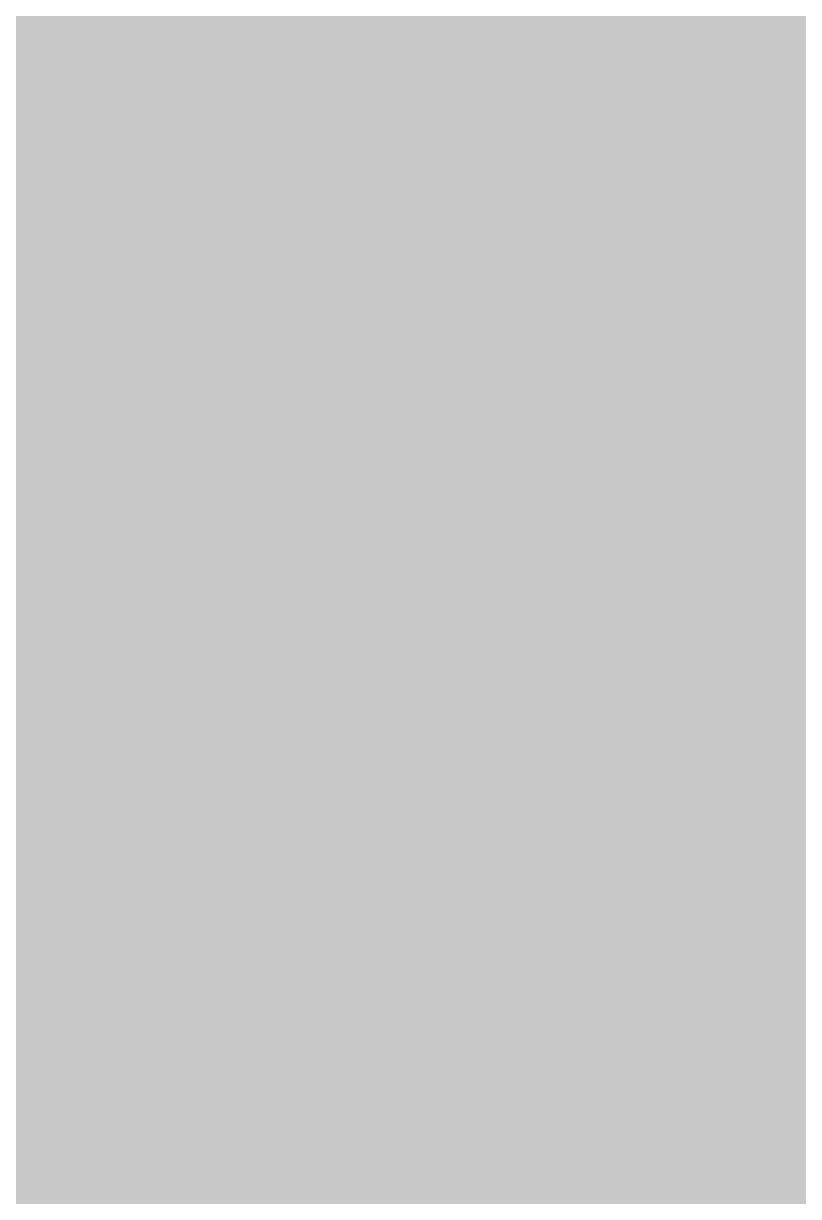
# Model space of a CAD drawing. Header units: millimetres. Extents: x 0 to 212, y 0 to 116.
# Drawn here: x 105.53 to 129.96, y 42.56 to 79.51 of the extents above; entities that cross this region are included whole.
import ezdxf

# ---------------------------------------------------------------- set-up
doc = ezdxf.new("R2010")
doc.units = ezdxf.units.MM

msp = doc.modelspace()

# ---------------------------------------------------------------- hatches: boundary and pattern name
msp.add_hatch(color=254).paths.add_polyline_path([(14.1633, 0.0536), (13.9878, 0.0533), (13.8125, 0.0559), (13.6373, 0.061), (13.462, 0.0686), (13.2893, 0.0787), (13.114, 0.0914), (12.9413, 0.1041), (12.7686, 0.1219), (12.5959, 0.1397), (12.4231, 0.16), (12.2504, 0.1829), (12.0777, 0.2057), (11.9075, 0.2337), (11.7373, 0.2616), (11.5672, 0.2921), (11.397, 0.3251), (11.2268, 0.3607), (11.0592, 0.3988), (10.8915, 0.4369), (10.7239, 0.4775), (10.5562, 0.5207), (10.3886, 0.5664), (10.2235, 0.6121), (10.0584, 0.6629), (9.8933, 0.7137), (9.7307, 0.7671), (9.5682, 0.8204), (9.4056, 0.8788), (9.2431, 0.9373), (9.083, 0.9982), (8.923, 1.0617), (8.763, 1.1252), (8.6055, 1.1938), (8.4455, 1.2624), (8.2906, 1.331), (8.1331, 1.4046), (7.9781, 1.4783), (7.8232, 1.5545), (7.6708, 1.6332), (7.5184, 1.7145), (7.366, 1.7958), (7.2161, 1.8796), (7.0663, 1.966), (6.919, 2.0523), (6.7716, 2.1438), (6.6243, 2.2352), (6.4795, 2.3266), (6.3348, 2.4232), (6.19, 2.5197), (6.0477, 2.6187), (5.908, 2.7178), (5.7683, 2.8194), (5.6286, 2.9235), (5.4915, 3.0302), (5.3543, 3.1369), (5.2197, 3.2461), (5.0851, 3.3579), (4.953, 3.4722), (4.8209, 3.5865), (4.6914, 3.7033), (4.5644, 3.8202), (4.4348, 3.9395), (4.3104, 4.0615), (4.1859, 4.1859), (4.0615, 4.3104), (3.9395, 4.4348), (3.8202, 4.5618), (3.7033, 4.6914), (3.5865, 4.8209), (3.4722, 4.953), (3.3579, 5.0851), (3.2487, 5.2197), (3.1369, 5.3543), (3.0302, 5.4915), (2.9235, 5.6286), (2.8194, 5.7683), (2.7178, 5.908), (2.6187, 6.0477), (2.5197, 6.19), (2.4232, 6.3348), (2.3266, 6.477), (2.2352, 6.6243), (2.1438, 6.7691), (2.0523, 6.919), (1.966, 7.0663), (1.8796, 7.2161), (1.7958, 7.366), (1.7145, 7.5184), (1.6332, 7.6708), (1.5545, 7.8232), (1.4783, 7.9781), (1.4046, 8.1331), (1.331, 8.2906), (1.2598, 8.4455), (1.1913, 8.603), (1.1252, 8.763), (1.0592, 8.923), (0.9982, 9.083), (0.9373, 9.2431), (0.8763, 9.4056), (0.8204, 9.5682), (0.7645, 9.7307), (0.7112, 9.8933), (0.6604, 10.0584), (0.6121, 10.2235), (0.5639, 10.3911), (0.5207, 10.5562), (0.4775, 10.7239), (0.4343, 10.8915), (0.3962, 11.0592), (0.3607, 11.2268), (0.3251, 11.397), (0.2921, 11.5672), (0.2616, 11.7373), (0.2311, 11.9075), (0.2057, 12.0802), (0.1803, 12.2504), (0.1575, 12.4231), (0.1372, 12.5959), (0.1194, 12.7686), (0.1041, 12.9413), (0.0889, 13.1166), (0.0787, 13.2893), (0.0686, 13.4645), (0.061, 13.6373), (0.0559, 13.8125), (0.0508, 13.9878), (0.0508, 14.163), (0.0522, 102.3592), (0.0508, 102.5322), (0.0559, 102.7074), (0.061, 102.8827), (0.0686, 103.058), (0.0787, 103.2307), (0.0889, 103.4059), (0.1041, 103.5787), (0.1194, 103.7514), (0.1372, 103.9241), (0.1575, 104.0968), (0.1803, 104.2695), (0.2057, 104.4423), (0.2311, 104.6124), (0.2616, 104.7826), (0.2921, 104.9528), (0.3251, 105.123), (0.3607, 105.2932), (0.3962, 105.4608), (0.4343, 105.6284), (0.4775, 105.7961), (0.5207, 105.9637), (0.5639, 106.1314), (0.6121, 106.2965), (0.6604, 106.4616), (0.7112, 106.6267), (0.7645, 106.7892), (0.8204, 106.9518), (0.8763, 107.1143), (0.9373, 107.2769), (0.9982, 107.4369), (1.0592, 107.5969), (1.1252, 107.757), (1.1913, 107.9144), (1.2598, 108.0745), (1.331, 108.2294), (1.4046, 108.3869), (1.4783, 108.5418), (1.5545, 108.6968), (1.6332, 108.8492), (1.7145, 109.0016), (1.7958, 109.154), (1.8796, 109.3038), (1.966, 109.4537), (2.0523, 109.601), (2.1438, 109.7483), (2.2352, 109.8956), (2.3266, 110.0404), (2.4232, 110.1852), (2.5197, 110.33), (2.6187, 110.4722), (2.7178, 110.6119), (2.8194, 110.7516), (2.9235, 110.8913), (3.0302, 111.0285), (3.1369, 111.1656), (3.2487, 111.3003), (3.3579, 111.4349), (3.4722, 111.567), (3.5865, 111.699), (3.7033, 111.8286), (3.8202, 111.9556), (3.9395, 112.0851), (4.0615, 112.2096), (4.1859, 112.334), (4.3104, 112.4585), (4.4348, 112.5804), (4.5644, 112.6998), (4.6914, 112.8166), (4.8209, 112.9335), (4.953, 113.0478), (5.0851, 113.1621), (5.2197, 113.2713), (5.3543, 113.3831), (5.4915, 113.4897), (5.6286, 113.5964), (5.7683, 113.7006), (5.908, 113.8022), (6.0477, 113.9012), (6.19, 114.0003), (6.3348, 114.0968), (6.4795, 114.1933), (6.6243, 114.2848), (6.7716, 114.3762), (6.919, 114.4676), (7.0663, 114.554), (7.2161, 114.6404), (7.366, 114.7242), (7.5184, 114.8055), (7.6708, 114.8867), (7.8232, 114.9655), (7.9781, 115.0417), (8.1331, 115.1153), (8.2906, 115.189), (8.4455, 115.2601), (8.6055, 115.3287), (8.763, 115.3947), (8.923, 115.4608), (9.083, 115.5217), (9.2431, 115.5827), (9.4056, 115.6437), (9.5682, 115.6995), (9.7307, 115.7554), (9.8933, 115.8088), (10.0584, 115.8596), (10.2235, 115.9078), (10.3886, 115.9561), (10.5562, 115.9993), (10.7239, 116.0424), (10.8915, 116.0856), (11.0592, 116.1237), (11.2268, 116.1593), (11.397, 116.1948), (11.5672, 116.2279), (11.7373, 116.2583), (11.9075, 116.2888), (12.0777, 116.3142), (12.2504, 116.3396), (12.4231, 116.3625), (12.5959, 116.3828), (12.7686, 116.4006), (12.9413, 116.4158), (13.114, 116.4311), (13.2893, 116.4412), (13.462, 116.4514), (13.6373, 116.459), (13.8125, 116.4641), (13.9878, 116.4692), (14.163, 116.4692), (197.6078, 116.4703), (197.7822, 116.4692), (197.9574, 116.4641), (198.1327, 116.459), (198.3054, 116.4514), (198.4807, 116.4412), (198.6534, 116.4311), (198.8287, 116.4158), (199.0014, 116.4006), (199.1741, 116.3828), (199.3468, 116.3625), (199.5195, 116.3396), (199.6897, 116.3142), (199.8624, 116.2888), (200.0326, 116.2583), (200.2028, 116.2279), (200.373, 116.1948), (200.5432, 116.1593), (200.7108, 116.1237), (200.8784, 116.0856), (201.0461, 116.0424), (201.2137, 115.9993), (201.3788, 115.9561), (201.5465, 115.9078), (201.7116, 115.8596), (201.8767, 115.8088), (202.0392, 115.7554), (202.2018, 115.6995), (202.3643, 115.6437), (202.5269, 115.5827), (202.6869, 115.5217), (202.8469, 115.4608), (203.007, 115.3947), (203.167, 115.3287), (203.3245, 115.2601), (203.4794, 115.189), (203.6369, 115.1153), (203.7918, 115.0417), (203.9468, 114.9655), (204.0992, 114.8867), (204.2516, 114.8055), (204.404, 114.7242), (204.5538, 114.6404), (204.7037, 114.554), (204.8535, 114.4676), (205.0009, 114.3762), (205.1456, 114.2848), (205.293, 114.1933), (205.4352, 114.0968), (205.58, 114.0003), (205.7222, 113.9012), (205.8619, 113.8022), (206.0016, 113.7006), (206.1413, 113.5964), (206.2785, 113.4897), (206.4156, 113.3831), (206.5503, 113.2713), (206.6849, 113.1621), (206.817, 113.0478), (206.949, 112.9335), (207.0786, 112.8166), (207.2081, 112.6998), (207.3351, 112.5804), (207.4596, 112.4585), (207.584, 112.334), (207.7085, 112.2096), (207.8304, 112.0851), (207.9498, 111.9556), (208.0666, 111.8286), (208.1835, 111.699), (208.2978, 111.567), (208.4121, 111.4349), (208.5238, 111.3003), (208.6331, 111.1656), (208.7397, 111.0285), (208.8464, 110.8913), (208.9506, 110.7516), (209.0522, 110.6119), (209.1512, 110.4722), (209.2503, 110.33), (209.3468, 110.1852), (209.4433, 110.0404), (209.5348, 109.8956), (209.6262, 109.7483), (209.7176, 109.601), (209.804, 109.4537), (209.8904, 109.3038), (209.9742, 109.154), (210.0555, 109.0016), (210.1367, 108.8492), (210.2155, 108.6968), (210.2917, 108.5418), (210.3653, 108.3869), (210.439, 108.2294), (210.5076, 108.0745), (210.5762, 107.9144), (210.6447, 107.757), (210.7082, 107.5969), (210.7717, 107.4369), (210.8327, 107.2769), (210.8911, 107.1143), (210.9495, 106.9518), (211.0029, 106.7892), (211.0562, 106.6267), (211.107, 106.4616), (211.1578, 106.2965), (211.2035, 106.1314), (211.2493, 105.9637), (211.2924, 105.7961), (211.3331, 105.6284), (211.3712, 105.4608), (211.4093, 105.2932), (211.4448, 105.123), (211.4779, 104.9528), (211.5083, 104.7826), (211.5363, 104.6124), (211.5642, 104.4423), (211.5871, 104.2695), (211.6099, 104.0968), (211.6303, 103.9241), (211.648, 103.7514), (211.6658, 103.5787), (211.6785, 103.4059), (211.6912, 103.2307), (211.7014, 103.058), (211.709, 102.8827), (211.7141, 102.7074), (211.7166, 102.5322), (211.7166, 102.3569), (211.7189, 14.1647), (211.7166, 13.9878), (211.7141, 13.8125), (211.709, 13.6373), (211.7014, 13.4645), (211.6912, 13.2893), (211.6785, 13.1166), (211.6658, 12.9413), (211.648, 12.7686), (211.6303, 12.5959), (211.6099, 12.4231), (211.5871, 12.2504), (211.5642, 12.0802), (211.5363, 11.9075), (211.5083, 11.7373), (211.4779, 11.5672), (211.4448, 11.397), (211.4093, 11.2268), (211.3712, 11.0592), (211.3331, 10.8915), (211.2924, 10.7239), (211.2493, 10.5562), (211.2035, 10.3911), (211.1578, 10.2235), (211.107, 10.0584), (211.0562, 9.8933), (211.0029, 9.7307), (210.9495, 9.5682), (210.8911, 9.4056), (210.8327, 9.2431), (210.7717, 9.083), (210.7082, 8.923), (210.6447, 8.763), (210.5762, 8.603), (210.5076, 8.4455), (210.439, 8.2906), (210.3653, 8.1331), (210.2917, 7.9781), (210.2155, 7.8232), (210.1367, 7.6708), (210.0555, 7.5184), (209.9742, 7.366), (209.8904, 7.2161), (209.804, 7.0663), (209.7176, 6.919), (209.6262, 6.7691), (209.5348, 6.6243), (209.4433, 6.477), (209.3468, 6.3348), (209.2503, 6.19), (209.1512, 6.0477), (209.0522, 5.908), (208.9506, 5.7683), (208.8464, 5.6286), (208.7397, 5.4915), (208.6331, 5.3543), (208.5238, 5.2197), (208.4121, 5.0851), (208.2978, 4.953), (208.1835, 4.8209), (208.0666, 4.6914), (207.9498, 4.5618), (207.8304, 4.4348), (207.7085, 4.3104), (207.584, 4.1859), (207.4596, 4.0615), (207.3351, 3.9395), (207.2081, 3.8202), (207.0786, 3.7033), (206.949, 3.5865), (206.817, 3.4722), (206.6849, 3.3579), (206.5503, 3.2461), (206.4156, 3.1369), (206.2785, 3.0302), (206.1413, 2.9235), (206.0016, 2.8194), (205.8619, 2.7178), (205.7222, 2.6187), (205.58, 2.5197), (205.4352, 2.4232), (205.293, 2.3266), (205.1456, 2.2352), (205.0009, 2.1438), (204.8535, 2.0523), (204.7037, 1.966), (204.5538, 1.8796), (204.404, 1.7958), (204.2516, 1.7145), (204.0992, 1.6332), (203.9468, 1.5545), (203.7918, 1.4783), (203.6369, 1.4046), (203.4794, 1.331), (203.3245, 1.2624), (203.167, 1.1938), (203.007, 1.1252), (202.8469, 1.0617), (202.6869, 0.9982), (202.5269, 0.9373), (202.3643, 0.8788), (202.2018, 0.8204), (202.0392, 0.7671), (201.8767, 0.7137), (201.7116, 0.6629), (201.5465, 0.6121), (201.3788, 0.5664), (201.2137, 0.5207), (201.0461, 0.4775), (200.8784, 0.4369), (200.7108, 0.3988), (200.5432, 0.3607), (200.373, 0.3251), (200.2028, 0.2921), (200.0326, 0.2616), (199.8624, 0.2337), (199.6897, 0.2057), (199.5195, 0.1829), (199.3468, 0.16), (199.1741, 0.1397), (199.0014, 0.1219), (198.8287, 0.1041), (198.6534, 0.0914), (198.4807, 0.0787), (198.3054, 0.0686), (198.1327, 0.061), (197.9574, 0.0559), (197.7822, 0.0533), (197.6069, 0.0533)])
h = msp.add_hatch(color=59)
edge = h.paths.add_edge_path()
edge.add_line((116.7515, 43.7261), (117, 43.7261))
edge.add_line((117, 43.7261), (117.2489, 43.7337))
edge.add_line((117.2489, 43.7337), (117.4953, 43.7464))
edge.add_line((117.4953, 43.7464), (117.7392, 43.7617))
edge.add_line((117.7392, 43.7617), (117.9779, 43.782))
edge.add_line((117.9779, 43.782), (118.2167, 43.8074))
edge.add_line((118.2167, 43.8074), (118.4529, 43.8379))
edge.add_line((118.4529, 43.8379), (118.684, 43.8734))
edge.add_line((118.684, 43.8734), (118.9152, 43.9141))
edge.add_line((118.9152, 43.9141), (119.1412, 43.9598))
edge.add_line((119.1412, 43.9598), (119.3648, 44.0106))
edge.add_line((119.3648, 44.0106), (119.5857, 44.0639))
edge.add_line((119.5857, 44.0639), (119.8042, 44.1249))
edge.add_line((119.8042, 44.1249), (120.0201, 44.1909))
edge.add_line((120.0201, 44.1909), (120.2309, 44.262))
edge.add_line((120.2309, 44.262), (120.4417, 44.3382))
edge.add_line((120.4417, 44.3382), (120.6475, 44.4195))
edge.add_line((120.6475, 44.4195), (120.8481, 44.5059))
edge.add_line((120.8481, 44.5059), (121.0488, 44.5973))
edge.add_line((121.0488, 44.5973), (121.2444, 44.6964))
edge.add_line((121.2444, 44.6964), (121.4374, 44.8005))
edge.add_line((121.4374, 44.8005), (121.6254, 44.9072))
edge.add_line((121.6254, 44.9072), (121.8108, 45.0215))
edge.add_line((121.8108, 45.0215), (121.9937, 45.1434))
edge.add_line((121.9937, 45.1434), (122.1715, 45.2679))
edge.add_line((122.1715, 45.2679), (122.3467, 45.4))
edge.add_line((122.3467, 45.4), (122.5169, 45.5371))
edge.add_line((122.5169, 45.5371), (122.6845, 45.6794))
edge.add_line((122.6845, 45.6794), (122.8496, 45.8292))
edge.add_line((122.8496, 45.8292), (123.0097, 45.9842))
edge.add_line((123.0097, 45.9842), (123.1646, 46.1467))
edge.add_line((123.1646, 46.1467), (123.317, 46.3118))
edge.add_line((123.317, 46.3118), (123.4669, 46.4871))
edge.add_line((123.4669, 46.4871), (123.6091, 46.6649))
edge.add_line((123.6091, 46.6649), (123.7513, 46.8503))
edge.add_line((123.7513, 46.8503), (123.886, 47.0433))
edge.add_line((123.886, 47.0433), (124.018, 47.2415))
edge.add_line((124.018, 47.2415), (124.1476, 47.4447))
edge.add_line((124.1476, 47.4447), (124.2695, 47.6555))
edge.add_line((124.2695, 47.6555), (124.3889, 47.8739))
edge.add_line((124.3889, 47.8739), (124.5057, 48.0974))
edge.add_line((124.5057, 48.0974), (124.6149, 48.3286))
edge.add_line((124.6149, 48.3286), (124.7216, 48.5648))
edge.add_line((124.7216, 48.5648), (124.8232, 48.8086))
edge.add_line((124.8232, 48.8086), (124.9223, 49.0601))
edge.add_line((124.9223, 49.0601), (125.0137, 49.3166))
edge.add_line((125.0137, 49.3166), (125.1026, 49.5808))
edge.add_line((125.1026, 49.5808), (125.1864, 49.8526))
edge.add_line((125.1864, 49.8526), (125.2652, 50.1294))
edge.add_line((125.2652, 50.1294), (125.3388, 50.4139))
edge.add_line((125.3388, 50.4139), (125.4074, 50.706))
edge.add_line((125.4074, 50.706), (125.4735, 51.0032))
edge.add_line((125.4735, 51.0032), (125.5319, 51.3105))
edge.add_line((125.5319, 51.3105), (125.5878, 51.623))
edge.add_line((125.5878, 51.623), (125.636, 51.943))
edge.add_line((125.636, 51.943), (125.6817, 52.2707))
edge.add_line((125.6817, 52.2707), (125.7224, 52.6059))
edge.add_line((125.7224, 52.6059), (125.7554, 52.9463))
edge.add_line((125.7554, 52.9463), (125.7859, 53.2968))
edge.add_line((125.7859, 53.2968), (125.8087, 53.6524))
edge.add_line((125.8087, 53.6524), (125.8291, 54.0182))
edge.add_line((125.8291, 54.0182), (125.8418, 54.389))
edge.add_line((125.8418, 54.389), (125.8494, 54.77))
edge.add_line((125.8494, 54.77), (125.8519, 55.1561))
edge.add_line((125.8519, 55.1561), (125.8494, 55.5422))
edge.add_line((125.8494, 55.5422), (125.8418, 55.9232))
edge.add_line((125.8418, 55.9232), (125.8291, 56.294))
edge.add_line((125.8291, 56.294), (125.8087, 56.6598))
edge.add_line((125.8087, 56.6598), (125.7859, 57.0154))
edge.add_line((125.7859, 57.0154), (125.7554, 57.3659))
edge.add_line((125.7554, 57.3659), (125.7224, 57.7063))
edge.add_line((125.7224, 57.7063), (125.6817, 58.0415))
edge.add_line((125.6817, 58.0415), (125.636, 58.3692))
edge.add_line((125.636, 58.3692), (125.5878, 58.6892))
edge.add_line((125.5878, 58.6892), (125.5319, 59.0017))
edge.add_line((125.5319, 59.0017), (125.4735, 59.3065))
edge.add_line((125.4735, 59.3065), (125.4074, 59.6062))
edge.add_line((125.4074, 59.6062), (125.3388, 59.8983))
edge.add_line((125.3388, 59.8983), (125.2652, 60.1828))
edge.add_line((125.2652, 60.1828), (125.1864, 60.4596))
edge.add_line((125.1864, 60.4596), (125.1026, 60.7314))
edge.add_line((125.1026, 60.7314), (125.0137, 60.9956))
edge.add_line((125.0137, 60.9956), (124.9223, 61.2521))
edge.add_line((124.9223, 61.2521), (124.8232, 61.501))
edge.add_line((124.8232, 61.501), (124.7216, 61.7449))
edge.add_line((124.7216, 61.7449), (124.6149, 61.9836))
edge.add_line((124.6149, 61.9836), (124.5057, 62.2122))
edge.add_line((124.5057, 62.2122), (124.3889, 62.4383))
edge.add_line((124.3889, 62.4383), (124.2695, 62.6542))
edge.add_line((124.2695, 62.6542), (124.1476, 62.865))
edge.add_line((124.1476, 62.865), (124.018, 63.0707))
edge.add_line((124.018, 63.0707), (123.886, 63.2689))
edge.add_line((123.886, 63.2689), (123.7513, 63.4594))
edge.add_line((123.7513, 63.4594), (123.6091, 63.6448))
edge.add_line((123.6091, 63.6448), (123.4669, 63.8251))
edge.add_line((123.4669, 63.8251), (123.317, 63.9978))
edge.add_line((123.317, 63.9978), (123.1646, 64.1655))
edge.add_line((123.1646, 64.1655), (123.0097, 64.3255))
edge.add_line((123.0097, 64.3255), (122.8496, 64.4804))
edge.add_line((122.8496, 64.4804), (122.6845, 64.6303))
edge.add_line((122.6845, 64.6303), (122.5169, 64.7725))
edge.add_line((122.5169, 64.7725), (122.3467, 64.9097))
edge.add_line((122.3467, 64.9097), (122.1715, 65.0418))
edge.add_line((122.1715, 65.0418), (121.9937, 65.1688))
edge.add_line((121.9937, 65.1688), (121.8108, 65.2882))
edge.add_line((121.8108, 65.2882), (121.6254, 65.4025))
edge.add_line((121.6254, 65.4025), (121.4374, 65.5117))
edge.add_line((121.4374, 65.5117), (121.2444, 65.6133))
edge.add_line((121.2444, 65.6133), (121.0488, 65.7123))
edge.add_line((121.0488, 65.7123), (120.8481, 65.8038))
edge.add_line((120.8481, 65.8038), (120.6475, 65.8901))
edge.add_line((120.6475, 65.8901), (120.4417, 65.9714))
edge.add_line((120.4417, 65.9714), (120.2309, 66.0476))
edge.add_line((120.2309, 66.0476), (120.0201, 66.1187))
edge.add_line((120.0201, 66.1187), (119.8042, 66.1848))
edge.add_line((119.8042, 66.1848), (119.5857, 66.2457))
edge.add_line((119.5857, 66.2457), (119.3648, 66.3016))
edge.add_line((119.3648, 66.3016), (119.1412, 66.3499))
edge.add_line((119.1412, 66.3499), (118.9152, 66.3956))
edge.add_line((118.9152, 66.3956), (118.684, 66.4362))
edge.add_line((118.684, 66.4362), (118.4529, 66.4718))
edge.add_line((118.4529, 66.4718), (118.2167, 66.5023))
edge.add_line((118.2167, 66.5023), (117.9779, 66.5277))
edge.add_line((117.9779, 66.5277), (117.7392, 66.548))
edge.add_line((117.7392, 66.548), (117.4953, 66.5658))
edge.add_line((117.4953, 66.5658), (117.2489, 66.5759))
edge.add_line((117.2489, 66.5759), (117, 66.5836))
edge.add_line((117, 66.5836), (116.7511, 66.5861))
edge.add_line((116.7511, 66.5861), (116.4996, 66.5836))
edge.add_line((116.4996, 66.5836), (116.2507, 66.5759))
edge.add_line((116.2507, 66.5759), (116.0043, 66.5658))
edge.add_line((116.0043, 66.5658), (115.763, 66.548))
edge.add_line((115.763, 66.548), (115.5217, 66.5277))
edge.add_line((115.5217, 66.5277), (115.283, 66.5023))
edge.add_line((115.283, 66.5023), (115.0493, 66.4718))
edge.add_line((115.0493, 66.4718), (114.8156, 66.4362))
edge.add_line((114.8156, 66.4362), (114.587, 66.3956))
edge.add_line((114.587, 66.3956), (114.3584, 66.3499))
edge.add_line((114.3584, 66.3499), (114.1349, 66.3016))
edge.add_line((114.1349, 66.3016), (113.9139, 66.2457))
edge.add_line((113.9139, 66.2457), (113.6955, 66.1848))
edge.add_line((113.6955, 66.1848), (113.4821, 66.1187))
edge.add_line((113.4821, 66.1187), (113.2688, 66.0476))
edge.add_line((113.2688, 66.0476), (113.0605, 65.9714))
edge.add_line((113.0605, 65.9714), (112.8547, 65.8901))
edge.add_line((112.8547, 65.8901), (112.6515, 65.8038))
edge.add_line((112.6515, 65.8038), (112.4534, 65.7123))
edge.add_line((112.4534, 65.7123), (112.2578, 65.6133))
edge.add_line((112.2578, 65.6133), (112.0648, 65.5117))
edge.add_line((112.0648, 65.5117), (111.8768, 65.4025))
edge.add_line((111.8768, 65.4025), (111.6889, 65.2882))
edge.add_line((111.6889, 65.2882), (111.5085, 65.1688))
edge.add_line((111.5085, 65.1688), (111.3282, 65.0418))
edge.add_line((111.3282, 65.0418), (111.1555, 64.9097))
edge.add_line((111.1555, 64.9097), (110.9828, 64.7725))
edge.add_line((110.9828, 64.7725), (110.8151, 64.6303))
edge.add_line((110.8151, 64.6303), (110.6526, 64.4804))
edge.add_line((110.6526, 64.4804), (110.4925, 64.3255))
edge.add_line((110.4925, 64.3255), (110.3351, 64.1655))
edge.add_line((110.3351, 64.1655), (110.1827, 63.9978))
edge.add_line((110.1827, 63.9978), (110.0353, 63.8251))
edge.add_line((110.0353, 63.8251), (109.8906, 63.6448))
edge.add_line((109.8906, 63.6448), (109.7509, 63.4594))
edge.add_line((109.7509, 63.4594), (109.6137, 63.2689))
edge.add_line((109.6137, 63.2689), (109.4816, 63.0707))
edge.add_line((109.4816, 63.0707), (109.3546, 62.865))
edge.add_line((109.3546, 62.865), (109.2302, 62.6542))
edge.add_line((109.2302, 62.6542), (109.1108, 62.4383))
edge.add_line((109.1108, 62.4383), (108.9965, 62.2122))
edge.add_line((108.9965, 62.2122), (108.8847, 61.9836))
edge.add_line((108.8847, 61.9836), (108.778, 61.7449))
edge.add_line((108.778, 61.7449), (108.6764, 61.501))
edge.add_line((108.6764, 61.501), (108.5799, 61.2521))
edge.add_line((108.5799, 61.2521), (108.4859, 60.9956))
edge.add_line((108.4859, 60.9956), (108.397, 60.7314))
edge.add_line((108.397, 60.7314), (108.3132, 60.4596))
edge.add_line((108.3132, 60.4596), (108.2345, 60.1828))
edge.add_line((108.2345, 60.1828), (108.1608, 59.8983))
edge.add_line((108.1608, 59.8983), (108.0922, 59.6062))
edge.add_line((108.0922, 59.6062), (108.0287, 59.3065))
edge.add_line((108.0287, 59.3065), (107.9678, 59.0017))
edge.add_line((107.9678, 59.0017), (107.9144, 58.6892))
edge.add_line((107.9144, 58.6892), (107.8636, 58.3692))
edge.add_line((107.8636, 58.3692), (107.8179, 58.0415))
edge.add_line((107.8179, 58.0415), (107.7798, 57.7063))
edge.add_line((107.7798, 57.7063), (107.7443, 57.3659))
edge.add_line((107.7443, 57.3659), (107.7163, 57.0154))
edge.add_line((107.7163, 57.0154), (107.6909, 56.6598))
edge.add_line((107.6909, 56.6598), (107.6731, 56.294))
edge.add_line((107.6731, 56.294), (107.6579, 55.9232))
edge.add_line((107.6579, 55.9232), (107.6503, 55.5422))
edge.add_line((107.6503, 55.5422), (107.6477, 55.1561))
edge.add_line((107.6477, 55.1561), (107.6503, 54.7878))
edge.add_line((107.6503, 54.7878), (107.6579, 54.4271))
edge.add_line((107.6579, 54.4271), (107.6731, 54.0715))
edge.add_line((107.6731, 54.0715), (107.6909, 53.7235))
edge.add_line((107.6909, 53.7235), (107.7163, 53.3806))
edge.add_line((107.7163, 53.3806), (107.7443, 53.0454))
edge.add_line((107.7443, 53.0454), (107.7798, 52.7152))
edge.add_line((107.7798, 52.7152), (107.8179, 52.3926))
edge.add_line((107.8179, 52.3926), (107.8636, 52.0751))
edge.add_line((107.8636, 52.0751), (107.9144, 51.7627))
edge.add_line((107.9144, 51.7627), (107.9678, 51.4604))
edge.add_line((107.9678, 51.4604), (108.0287, 51.1607))
edge.add_line((108.0287, 51.1607), (108.0922, 50.8686))
edge.add_line((108.0922, 50.8686), (108.1608, 50.5841))
edge.add_line((108.1608, 50.5841), (108.2345, 50.3022))
edge.add_line((108.2345, 50.3022), (108.3132, 50.0304))
edge.add_line((108.3132, 50.0304), (108.397, 49.7611))
edge.add_line((108.397, 49.7611), (108.4859, 49.5021))
edge.add_line((108.4859, 49.5021), (108.5799, 49.2455))
edge.add_line((108.5799, 49.2455), (108.6764, 48.9966))
edge.add_line((108.6764, 48.9966), (108.778, 48.7528))
edge.add_line((108.778, 48.7528), (108.8847, 48.5165))
edge.add_line((108.8847, 48.5165), (108.9965, 48.2854))
edge.add_line((108.9965, 48.2854), (109.1108, 48.0593))
edge.add_line((109.1108, 48.0593), (109.2302, 47.8409))
edge.add_line((109.2302, 47.8409), (109.3546, 47.6275))
edge.add_line((109.3546, 47.6275), (109.4816, 47.4193))
edge.add_line((109.4816, 47.4193), (109.6137, 47.2186))
edge.add_line((109.6137, 47.2186), (109.7509, 47.023))
edge.add_line((109.7509, 47.023), (109.8906, 46.8325))
edge.add_line((109.8906, 46.8325), (110.0353, 46.6496))
edge.add_line((110.0353, 46.6496), (110.1827, 46.4718))
edge.add_line((110.1827, 46.4718), (110.3351, 46.2991))
edge.add_line((110.3351, 46.2991), (110.4925, 46.134))
edge.add_line((110.4925, 46.134), (110.6526, 45.9715))
edge.add_line((110.6526, 45.9715), (110.8151, 45.8165))
edge.add_line((110.8151, 45.8165), (110.9828, 45.6667))
edge.add_line((110.9828, 45.6667), (111.1555, 45.5244))
edge.add_line((111.1555, 45.5244), (111.3282, 45.3873))
edge.add_line((111.3282, 45.3873), (111.5085, 45.2552))
edge.add_line((111.5085, 45.2552), (111.6889, 45.1282))
edge.add_line((111.6889, 45.1282), (111.8768, 45.0063))
edge.add_line((111.8768, 45.0063), (112.0648, 44.892))
edge.add_line((112.0648, 44.892), (112.2578, 44.7802))
edge.add_line((112.2578, 44.7802), (112.4534, 44.6761))
edge.add_line((112.4534, 44.6761), (112.6515, 44.5795))
edge.add_line((112.6515, 44.5795), (112.8547, 44.4856))
edge.add_line((112.8547, 44.4856), (113.0605, 44.3967))
edge.add_line((113.0605, 44.3967), (113.2688, 44.3154))
edge.add_line((113.2688, 44.3154), (113.4821, 44.2392))
edge.add_line((113.4821, 44.2392), (113.6955, 44.1681))
edge.add_line((113.6955, 44.1681), (113.9139, 44.102))
edge.add_line((113.9139, 44.102), (114.1349, 44.0411))
edge.add_line((114.1349, 44.0411), (114.3584, 43.9852))
edge.add_line((114.3584, 43.9852), (114.587, 43.9369))
edge.add_line((114.587, 43.9369), (114.8156, 43.8912))
edge.add_line((114.8156, 43.8912), (115.0493, 43.8531))
edge.add_line((115.0493, 43.8531), (115.283, 43.8175))
edge.add_line((115.283, 43.8175), (115.5217, 43.7896))
edge.add_line((115.5217, 43.7896), (115.763, 43.7667))
edge.add_line((115.763, 43.7667), (116.0043, 43.749))
edge.add_line((116.0043, 43.749), (116.2507, 43.7363))
edge.add_line((116.2507, 43.7363), (116.4996, 43.7286))
edge.add_line((116.4996, 43.7286), (116.7511, 43.7236))
edge = h.paths.add_edge_path(flags=16)
edge.add_line((116.7515, 63.1578), (116.9035, 63.1546))
edge.add_line((116.9035, 63.1546), (117.0534, 63.1495))
edge.add_line((117.0534, 63.1495), (117.2032, 63.1419))
edge.add_line((117.2032, 63.1419), (117.348, 63.1292))
edge.add_line((117.348, 63.1292), (117.4902, 63.1139))
edge.add_line((117.4902, 63.1139), (117.6299, 63.0936))
edge.add_line((117.6299, 63.0936), (117.7671, 63.0707))
edge.add_line((117.7671, 63.0707), (117.8992, 63.0453))
edge.add_line((117.8992, 63.0453), (118.0313, 63.0149))
edge.add_line((118.0313, 63.0149), (118.1608, 62.9818))
edge.add_line((118.1608, 62.9818), (118.2878, 62.9437))
edge.add_line((118.2878, 62.9437), (118.4097, 62.9031))
edge.add_line((118.4097, 62.9031), (118.5316, 62.8599))
edge.add_line((118.5316, 62.8599), (118.6485, 62.8117))
edge.add_line((118.6485, 62.8117), (118.7653, 62.7609))
edge.add_line((118.7653, 62.7609), (118.8771, 62.705))
edge.add_line((118.8771, 62.705), (118.9888, 62.644))
edge.add_line((118.9888, 62.644), (119.0955, 62.5805))
edge.add_line((119.0955, 62.5805), (119.1997, 62.5145))
edge.add_line((119.1997, 62.5145), (119.3038, 62.4434))
edge.add_line((119.3038, 62.4434), (119.4029, 62.3697))
edge.add_line((119.4029, 62.3697), (119.5019, 62.291))
edge.add_line((119.5019, 62.291), (119.5959, 62.2071))
edge.add_line((119.5959, 62.2071), (119.6873, 62.1208))
edge.add_line((119.6873, 62.1208), (119.7788, 62.0293))
edge.add_line((119.7788, 62.0293), (119.8651, 61.9354))
edge.add_line((119.8651, 61.9354), (119.9515, 61.8363))
edge.add_line((119.9515, 61.8363), (120.0328, 61.7347))
edge.add_line((120.0328, 61.7347), (120.1141, 61.628))
edge.add_line((120.1141, 61.628), (120.1903, 61.5163))
edge.add_line((120.1903, 61.5163), (120.2665, 61.402))
edge.add_line((120.2665, 61.402), (120.3376, 61.2826))
edge.add_line((120.3376, 61.2826), (120.4087, 61.1607))
edge.add_line((120.4087, 61.1607), (120.4773, 61.0337))
edge.add_line((120.4773, 61.0337), (120.5408, 60.9016))
edge.add_line((120.5408, 60.9016), (120.6043, 60.7644))
edge.add_line((120.6043, 60.7644), (120.6652, 60.6247))
edge.add_line((120.6652, 60.6247), (120.7237, 60.4825))
edge.add_line((120.7237, 60.4825), (120.7795, 60.3326))
edge.add_line((120.7795, 60.3326), (120.8329, 60.1802))
edge.add_line((120.8329, 60.1802), (120.8837, 60.0227))
edge.add_line((120.8837, 60.0227), (120.9345, 59.8602))
edge.add_line((120.9345, 59.8602), (120.9802, 59.6951))
edge.add_line((120.9802, 59.6951), (121.0259, 59.5249))
edge.add_line((121.0259, 59.5249), (121.0666, 59.3496))
edge.add_line((121.0666, 59.3496), (121.1072, 59.1718))
edge.add_line((121.1072, 59.1718), (121.1453, 58.9864))
edge.add_line((121.1453, 58.9864), (121.1809, 58.7985))
edge.add_line((121.1809, 58.7985), (121.2139, 58.6054))
edge.add_line((121.2139, 58.6054), (121.2444, 58.4098))
edge.add_line((121.2444, 58.4098), (121.2723, 58.2066))
edge.add_line((121.2723, 58.2066), (121.2977, 58.0009))
edge.add_line((121.2977, 58.0009), (121.3231, 57.7901))
edge.add_line((121.3231, 57.7901), (121.346, 57.5742))
edge.add_line((121.346, 57.5742), (121.3663, 57.3532))
edge.add_line((121.3663, 57.3532), (121.3841, 57.1271))
edge.add_line((121.3841, 57.1271), (121.3993, 56.8985))
edge.add_line((121.3993, 56.8985), (121.412, 56.6649))
edge.add_line((121.412, 56.6649), (121.4247, 56.4236))
edge.add_line((121.4247, 56.4236), (121.4323, 56.1797))
edge.add_line((121.4323, 56.1797), (121.4399, 55.9308))
edge.add_line((121.4399, 55.9308), (121.445, 55.6768))
edge.add_line((121.445, 55.6768), (121.4476, 55.4203))
edge.add_line((121.4476, 55.4203), (121.4501, 55.1561))
edge.add_line((121.4501, 55.1561), (121.4476, 54.9173))
edge.add_line((121.4476, 54.9173), (121.445, 54.6811))
edge.add_line((121.445, 54.6811), (121.4399, 54.45))
edge.add_line((121.4399, 54.45), (121.4323, 54.2214))
edge.add_line((121.4323, 54.2214), (121.4247, 53.9979))
edge.add_line((121.4247, 53.9979), (121.412, 53.7743))
edge.add_line((121.412, 53.7743), (121.3993, 53.5559))
edge.add_line((121.3993, 53.5559), (121.3841, 53.3425))
edge.add_line((121.3841, 53.3425), (121.3663, 53.1292))
edge.add_line((121.3663, 53.1292), (121.346, 52.9209))
edge.add_line((121.346, 52.9209), (121.3231, 52.7177))
edge.add_line((121.3231, 52.7177), (121.2977, 52.5145))
edge.add_line((121.2977, 52.5145), (121.2723, 52.3164))
edge.add_line((121.2723, 52.3164), (121.2444, 52.1233))
edge.add_line((121.2444, 52.1233), (121.2139, 51.9328))
edge.add_line((121.2139, 51.9328), (121.1809, 51.7449))
edge.add_line((121.1809, 51.7449), (121.1453, 51.562))
edge.add_line((121.1453, 51.562), (121.1072, 51.3817))
edge.add_line((121.1072, 51.3817), (121.0666, 51.2039))
edge.add_line((121.0666, 51.2039), (121.0259, 51.0311))
edge.add_line((121.0259, 51.0311), (120.9802, 50.861))
edge.add_line((120.9802, 50.861), (120.9345, 50.6959))
edge.add_line((120.9345, 50.6959), (120.8837, 50.5333))
edge.add_line((120.8837, 50.5333), (120.8329, 50.3733))
edge.add_line((120.8329, 50.3733), (120.7795, 50.2183))
edge.add_line((120.7795, 50.2183), (120.7237, 50.0659))
edge.add_line((120.7237, 50.0659), (120.6652, 49.9186))
edge.add_line((120.6652, 49.9186), (120.6043, 49.7738))
edge.add_line((120.6043, 49.7738), (120.5408, 49.6341))
edge.add_line((120.5408, 49.6341), (120.4773, 49.497))
edge.add_line((120.4773, 49.497), (120.4087, 49.3649))
edge.add_line((120.4087, 49.3649), (120.3376, 49.2354))
edge.add_line((120.3376, 49.2354), (120.2665, 49.1084))
edge.add_line((120.2665, 49.1084), (120.1903, 48.9864))
edge.add_line((120.1903, 48.9864), (120.1141, 48.8696))
edge.add_line((120.1141, 48.8696), (120.0328, 48.7553))
edge.add_line((120.0328, 48.7553), (119.9515, 48.6435))
edge.add_line((119.9515, 48.6435), (119.8651, 48.5369))
edge.add_line((119.8651, 48.5369), (119.7788, 48.4353))
edge.add_line((119.7788, 48.4353), (119.6873, 48.3362))
edge.add_line((119.6873, 48.3362), (119.5959, 48.2397))
edge.add_line((119.5959, 48.2397), (119.5019, 48.1508))
edge.add_line((119.5019, 48.1508), (119.4029, 48.0619))
edge.add_line((119.4029, 48.0619), (119.3038, 47.9781))
edge.add_line((119.3038, 47.9781), (119.1997, 47.8993))
edge.add_line((119.1997, 47.8993), (119.0955, 47.8231))
edge.add_line((119.0955, 47.8231), (118.9888, 47.752))
edge.add_line((118.9888, 47.752), (118.8771, 47.686))
edge.add_line((118.8771, 47.686), (118.7653, 47.6199))
edge.add_line((118.7653, 47.6199), (118.6485, 47.5615))
edge.add_line((118.6485, 47.5615), (118.5316, 47.5056))
edge.add_line((118.5316, 47.5056), (118.4097, 47.4548))
edge.add_line((118.4097, 47.4548), (118.2878, 47.4066))
edge.add_line((118.2878, 47.4066), (118.1608, 47.3634))
edge.add_line((118.1608, 47.3634), (118.0313, 47.3227))
edge.add_line((118.0313, 47.3227), (117.8992, 47.2897))
edge.add_line((117.8992, 47.2897), (117.7671, 47.2567))
edge.add_line((117.7671, 47.2567), (117.6299, 47.2313))
edge.add_line((117.6299, 47.2313), (117.4902, 47.2084))
edge.add_line((117.4902, 47.2084), (117.348, 47.1881))
edge.add_line((117.348, 47.1881), (117.2032, 47.1729))
edge.add_line((117.2032, 47.1729), (117.0534, 47.1627))
edge.add_line((117.0534, 47.1627), (116.9035, 47.1576))
edge.add_line((116.9035, 47.1576), (116.7511, 47.1551))
edge.add_line((116.7511, 47.1551), (116.5962, 47.1576))
edge.add_line((116.5962, 47.1576), (116.4463, 47.1627))
edge.add_line((116.4463, 47.1627), (116.299, 47.1729))
edge.add_line((116.299, 47.1729), (116.1542, 47.1881))
edge.add_line((116.1542, 47.1881), (116.012, 47.2084))
edge.add_line((116.012, 47.2084), (115.8723, 47.2313))
edge.add_line((115.8723, 47.2313), (115.7351, 47.2567))
edge.add_line((115.7351, 47.2567), (115.6005, 47.2897))
edge.add_line((115.6005, 47.2897), (115.4684, 47.3227))
edge.add_line((115.4684, 47.3227), (115.3389, 47.3634))
edge.add_line((115.3389, 47.3634), (115.2144, 47.4066))
edge.add_line((115.2144, 47.4066), (115.0899, 47.4548))
edge.add_line((115.0899, 47.4548), (114.9706, 47.5056))
edge.add_line((114.9706, 47.5056), (114.8512, 47.5615))
edge.add_line((114.8512, 47.5615), (114.7369, 47.6199))
edge.add_line((114.7369, 47.6199), (114.6226, 47.686))
edge.add_line((114.6226, 47.686), (114.5134, 47.752))
edge.add_line((114.5134, 47.752), (114.4041, 47.8231))
edge.add_line((114.4041, 47.8231), (114.3, 47.8993))
edge.add_line((114.3, 47.8993), (114.1984, 47.9781))
edge.add_line((114.1984, 47.9781), (114.0968, 48.0619))
edge.add_line((114.0968, 48.0619), (114.0003, 48.1508))
edge.add_line((114.0003, 48.1508), (113.9038, 48.2397))
edge.add_line((113.9038, 48.2397), (113.8123, 48.3362))
edge.add_line((113.8123, 48.3362), (113.7234, 48.4353))
edge.add_line((113.7234, 48.4353), (113.6345, 48.5369))
edge.add_line((113.6345, 48.5369), (113.5507, 48.6435))
edge.add_line((113.5507, 48.6435), (113.4669, 48.7553))
edge.add_line((113.4669, 48.7553), (113.3881, 48.8696))
edge.add_line((113.3881, 48.8696), (113.3094, 48.9864))
edge.add_line((113.3094, 48.9864), (113.2357, 49.1084))
edge.add_line((113.2357, 49.1084), (113.1621, 49.2354))
edge.add_line((113.1621, 49.2354), (113.0935, 49.3649))
edge.add_line((113.0935, 49.3649), (113.0249, 49.497))
edge.add_line((113.0249, 49.497), (112.9589, 49.6341))
edge.add_line((112.9589, 49.6341), (112.8954, 49.7738))
edge.add_line((112.8954, 49.7738), (112.8344, 49.9186))
edge.add_line((112.8344, 49.9186), (112.776, 50.0659))
edge.add_line((112.776, 50.0659), (112.7201, 50.2183))
edge.add_line((112.7201, 50.2183), (112.6668, 50.3733))
edge.add_line((112.6668, 50.3733), (112.616, 50.5333))
edge.add_line((112.616, 50.5333), (112.5677, 50.6959))
edge.add_line((112.5677, 50.6959), (112.5195, 50.861))
edge.add_line((112.5195, 50.861), (112.4763, 51.0311))
edge.add_line((112.4763, 51.0311), (112.4331, 51.2039))
edge.add_line((112.4331, 51.2039), (112.395, 51.3817))
edge.add_line((112.395, 51.3817), (112.3569, 51.562))
edge.add_line((112.3569, 51.562), (112.3213, 51.7449))
edge.add_line((112.3213, 51.7449), (112.2883, 51.9328))
edge.add_line((112.2883, 51.9328), (112.2578, 52.1233))
edge.add_line((112.2578, 52.1233), (112.2274, 52.3164))
edge.add_line((112.2274, 52.3164), (112.202, 52.5145))
edge.add_line((112.202, 52.5145), (112.1766, 52.7177))
edge.add_line((112.1766, 52.7177), (112.1562, 52.9209))
edge.add_line((112.1562, 52.9209), (112.1359, 53.1292))
edge.add_line((112.1359, 53.1292), (112.1181, 53.3425))
edge.add_line((112.1181, 53.3425), (112.1029, 53.5559))
edge.add_line((112.1029, 53.5559), (112.0877, 53.7743))
edge.add_line((112.0877, 53.7743), (112.0775, 53.9979))
edge.add_line((112.0775, 53.9979), (112.0673, 54.2214))
edge.add_line((112.0673, 54.2214), (112.0597, 54.45))
edge.add_line((112.0597, 54.45), (112.0546, 54.6811))
edge.add_line((112.0546, 54.6811), (112.0521, 54.9173))
edge.add_line((112.0521, 54.9173), (112.0521, 55.1561))
edge.add_line((112.0521, 55.1561), (112.0521, 55.4203))
edge.add_line((112.0521, 55.4203), (112.0546, 55.6768))
edge.add_line((112.0546, 55.6768), (112.0597, 55.9308))
edge.add_line((112.0597, 55.9308), (112.0673, 56.1797))
edge.add_line((112.0673, 56.1797), (112.0775, 56.4236))
edge.add_line((112.0775, 56.4236), (112.0877, 56.6649))
edge.add_line((112.0877, 56.6649), (112.1029, 56.8985))
edge.add_line((112.1029, 56.8985), (112.1181, 57.1271))
edge.add_line((112.1181, 57.1271), (112.1359, 57.3532))
edge.add_line((112.1359, 57.3532), (112.1562, 57.5742))
edge.add_line((112.1562, 57.5742), (112.1766, 57.7901))
edge.add_line((112.1766, 57.7901), (112.202, 58.0009))
edge.add_line((112.202, 58.0009), (112.2274, 58.2066))
edge.add_line((112.2274, 58.2066), (112.2578, 58.4098))
edge.add_line((112.2578, 58.4098), (112.2883, 58.6054))
edge.add_line((112.2883, 58.6054), (112.3213, 58.7985))
edge.add_line((112.3213, 58.7985), (112.3569, 58.9864))
edge.add_line((112.3569, 58.9864), (112.395, 59.1718))
edge.add_line((112.395, 59.1718), (112.4331, 59.3496))
edge.add_line((112.4331, 59.3496), (112.4763, 59.5249))
edge.add_line((112.4763, 59.5249), (112.5195, 59.6951))
edge.add_line((112.5195, 59.6951), (112.5677, 59.8602))
edge.add_line((112.5677, 59.8602), (112.616, 60.0227))
edge.add_line((112.616, 60.0227), (112.6668, 60.1802))
edge.add_line((112.6668, 60.1802), (112.7201, 60.3326))
edge.add_line((112.7201, 60.3326), (112.776, 60.4825))
edge.add_line((112.776, 60.4825), (112.8344, 60.6247))
edge.add_line((112.8344, 60.6247), (112.8954, 60.7644))
edge.add_line((112.8954, 60.7644), (112.9589, 60.9016))
edge.add_line((112.9589, 60.9016), (113.0249, 61.0337))
edge.add_line((113.0249, 61.0337), (113.0935, 61.1607))
edge.add_line((113.0935, 61.1607), (113.1621, 61.2826))
edge.add_line((113.1621, 61.2826), (113.2357, 61.402))
edge.add_line((113.2357, 61.402), (113.3094, 61.5163))
edge.add_line((113.3094, 61.5163), (113.3881, 61.628))
edge.add_line((113.3881, 61.628), (113.4669, 61.7347))
edge.add_line((113.4669, 61.7347), (113.5507, 61.8363))
edge.add_line((113.5507, 61.8363), (113.6345, 61.9354))
edge.add_line((113.6345, 61.9354), (113.7234, 62.0293))
edge.add_line((113.7234, 62.0293), (113.8123, 62.1208))
edge.add_line((113.8123, 62.1208), (113.9038, 62.2071))
edge.add_line((113.9038, 62.2071), (114.0003, 62.291))
edge.add_line((114.0003, 62.291), (114.0968, 62.3697))
edge.add_line((114.0968, 62.3697), (114.1984, 62.4434))
edge.add_line((114.1984, 62.4434), (114.3, 62.5145))
edge.add_line((114.3, 62.5145), (114.4041, 62.5805))
edge.add_line((114.4041, 62.5805), (114.5134, 62.644))
edge.add_line((114.5134, 62.644), (114.6226, 62.705))
edge.add_line((114.6226, 62.705), (114.7369, 62.7609))
edge.add_line((114.7369, 62.7609), (114.8512, 62.8117))
edge.add_line((114.8512, 62.8117), (114.9706, 62.8599))
edge.add_line((114.9706, 62.8599), (115.0899, 62.9031))
edge.add_line((115.0899, 62.9031), (115.2144, 62.9437))
edge.add_line((115.2144, 62.9437), (115.3389, 62.9818))
edge.add_line((115.3389, 62.9818), (115.4684, 63.0149))
edge.add_line((115.4684, 63.0149), (115.6005, 63.0453))
edge.add_line((115.6005, 63.0453), (115.7351, 63.0707))
edge.add_line((115.7351, 63.0707), (115.8723, 63.0936))
edge.add_line((115.8723, 63.0936), (116.012, 63.1139))
edge.add_line((116.012, 63.1139), (116.1542, 63.1292))
edge.add_line((116.1542, 63.1292), (116.299, 63.1419))
edge.add_line((116.299, 63.1419), (116.4463, 63.1495))
edge.add_line((116.4463, 63.1495), (116.5962, 63.1546))
edge.add_line((116.5962, 63.1546), (116.7511, 63.1571))

doc.saveas('drawing.dxf')
